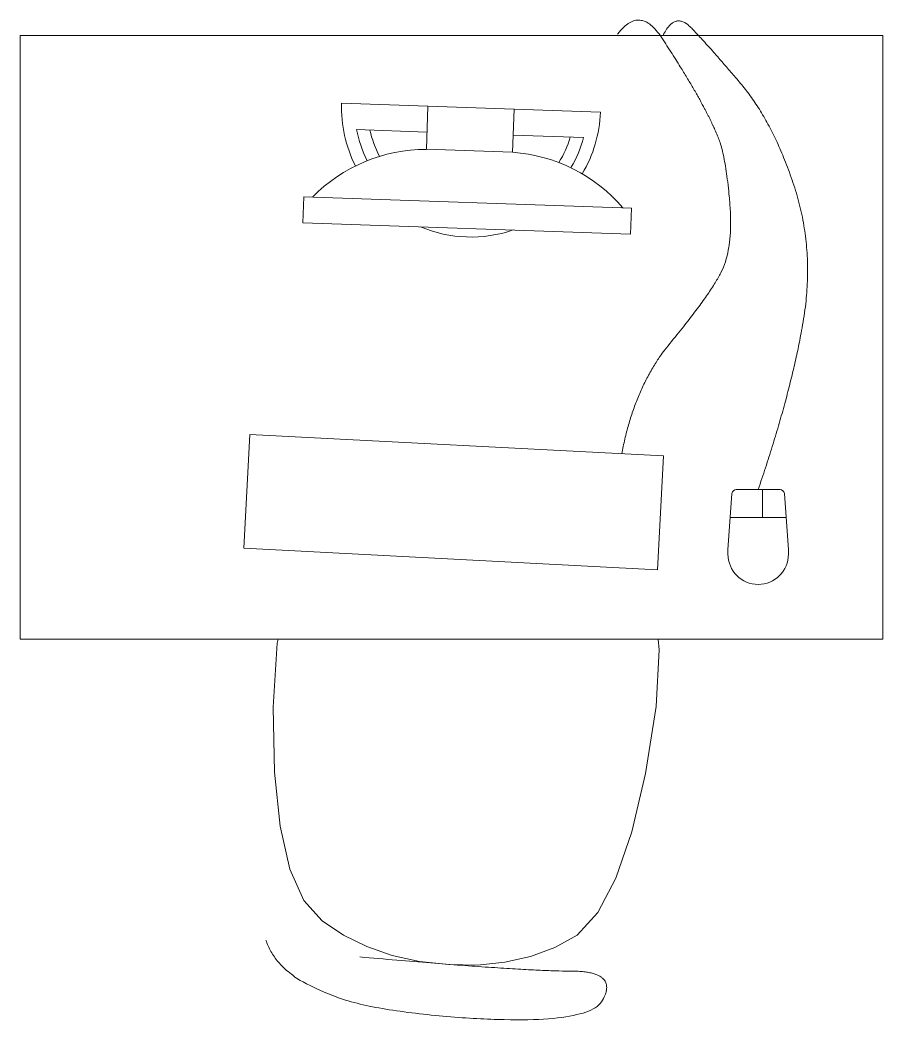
# Model space of a CAD drawing. Header units: millimetres. Extents: x -5 to 5, y -5.8 to 5.8.
import ezdxf

# ---------------------------------------------------------------- set-up
doc = ezdxf.new("R2010")
doc.units = ezdxf.units.MM
doc.layers.get('0').update_dxf_attribs({"linetype": 'CONTINUOUS', "lineweight": 13, "true_color": 0x000000})

# ---------------------------------------------------------------- blocks, each defined once
blk = doc.blocks.new('Workstation')
for p, q in [((0, -70), (0, 0)), ((0, 0), (100, 0)), ((100, 0), (100, -70)), ((37.27, -7.86), (67.25, -8.91)), ((47.09, -13.2), (47.26, -8.21)), ((57.26, -8.56), (57.08, -13.55)), ((47.16, -11.21), (39, -10.92)), ((57.15, -11.55), (65.31, -11.84)), ((47.09, -13.2), (57.08, -13.55)), ((32.78, -21.71), (32.89, -18.71)), ((32.89, -18.71), (70.86, -20.04)), ((70.86, -20.04), (70.76, -23.04)), ((70.76, -23.04), (32.78, -21.71)), ((25.93, -59.45), (26.62, -46.25)), ((26.62, -46.25), (74.56, -48.76)), ((74.56, -48.76), (73.87, -61.96)), ((82.04, -59.65), (82.5, -53.12)), ((83, -52.65), (88.07, -52.65)), ((86.04, -55.9), (86.04, -52.65)), ((88.57, -53.12), (89.04, -59.65)), ((82.3, -55.9), (88.77, -55.9)), ((73.87, -61.96), (25.93, -59.45)), ((82.04, -60.15), (82.04, -59.65)), ((89.04, -59.65), (89.04, -60.15)), ((100, -70), (0, -70)), ((29.8, -70.46), (29.35, -77.86)), ((29.9, -70), (29.8, -70.46)), ((74.08, -71.22), (73.93, -70)), ((73.73, -77.82), (74.08, -71.22)), ((29.35, -77.86), (29.5, -85.43)), ((72.49, -85.58), (73.73, -77.82)), ((29.5, -85.43), (30.14, -91.69)), ((70.9, -92.32), (72.49, -85.58)), ((30.14, -91.69), (31.27, -96.65)), ((69.05, -97.7), (70.9, -92.32)), ((31.27, -96.65), (32.9, -100.3)), ((66.94, -101.69), (69.05, -97.7)), ((32.9, -100.3), (35.02, -102.65)), ((64.58, -104.32), (66.94, -101.69)), ((35.02, -102.65), (37.48, -104.3)), ((37.48, -104.3), (40.18, -105.63)), ((61.96, -105.76), (64.58, -104.32)), ((40.18, -105.63), (43.12, -106.65)), ((43.12, -106.65), (46.29, -107.35)), ((59.17, -106.79), (61.96, -105.76)), ((46.29, -107.35), (49.69, -107.73)), ((49.69, -107.73), (53.03, -107.77)), ((53.03, -107.77), (56.19, -107.46)), ((56.19, -107.46), (59.17, -106.79))]:
    blk.add_line(p, q)
for centre, radius, start, end in [((52.26, -8.38), 15, 178, 206.7469), ((52.26, -8.38), 15, 329.2531, 358), ((52.26, -8.38), 13.5, 190.8396, 206.7469), ((52.26, -8.38), 12, 192.4775, 208.0064), ((52.26, -8.38), 12, 327.9936, 343.5225), ((52.26, -8.38), 13.5, 329.2531, 345.1604), ((47.08, -31.69), 18.48, 89.9886, 135.5616), ((55.8, -31.99), 18.48, 40.4384, 86.0114), ((52.26, -8.38), 15, 246.9605, 289.0395), ((83, -53.15), 0.5, 90, 175.9144), ((88.07, -53.15), 0.5, 4.0856, 90), ((85.54, -60.15), 3.5, 180, 360)]:
    blk.add_arc(centre, radius, start, end)
for points in [[(69.73, -48.51), (71.18, -40.64), (79.79, -30.31), (82.69, -24.58), (81.79, -14.08), (80.13, -9.86), (76.8, -3.97), (71.81, 3.58), (69.25, 0.13)], [(85.54, -52.65), (89.36, -41.44), (92.16, -24.83), (87.17, -9.86), (79.62, -1.02), (75.9, 2.82), (74.54, 0.04)], [(28.49, -104.88), (30.87, -112.12), (65.74, -115.17), (69.34, -108.46), (58.29, -108.49), (39.36, -106.84)]]:
    blk.add_open_spline(points, degree=2)

msp = doc.modelspace()

# ---------------------------------------------------------------- block references
at = {"xscale": 0.1, "yscale": 0.1}
msp.add_blockref('Workstation', (-5, 5.619), dxfattribs=at)

doc.saveas('drawing.dxf')
